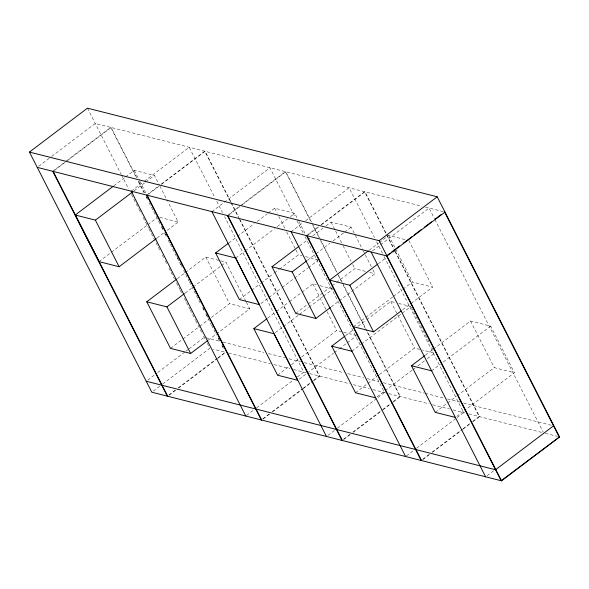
<?xml version="1.0" encoding="UTF-8"?>
<svg xmlns="http://www.w3.org/2000/svg" width="589" height="589" viewBox="0 0 589 589"><rect width="100%" height="100%" fill="white"/><g stroke="black" fill="none" stroke-linecap="round" stroke-linejoin="round"><path stroke-width="0.44" stroke-dasharray="2.94 2.21" d="M38.69 166.267L51.022 156.939M51.744 156.387L95.249 123.454L421.849 206.216M52.752 171.296L65.077 161.968M65.799 161.415L110.754 127.386L136.589 178.077M54.615 170.302L66.94 160.974M67.669 160.422L111.174 127.489L137.001 178.18M113.883 185.778L124.824 177.503M125.553 176.95L134.299 170.324L154.443 175.434L159.442 185.24M131.214 191.182L143.547 181.846M144.268 181.302L189.224 147.272L215.051 197.963M134.034 190.888L144.968 182.605M145.697 182.053L154.443 175.434M146.727 195.114L158.323 186.33M161.224 184.136L204.736 151.196L230.564 201.894M148.59 194.12L158.743 186.433M161.644 184.239L205.149 151.307L230.976 201.998M98.989 261.626L110.651 252.799M111.38 252.247L147.103 225.204M147.832 224.652L156.586 218.026M157.042 238.037L164.338 232.515M167.254 230.306L178.187 222.031L167.777 201.593M211.9 211.628L269.909 167.718L295.325 217.591M227.406 215.559L239.738 206.224M240.459 205.679L285.415 171.642L311.242 222.34M229.276 214.565L241.6 205.23M242.329 204.685L285.834 171.752L311.662 222.443M177.385 278.604L184.674 273.082M185.402 272.53L205.811 257.076L219.83 260.632M228.723 243.014L236.741 236.94M237.47 236.388L254.242 223.695M257.157 221.486L267.362 213.763M268.091 213.211L274.651 208.241L294.802 213.351L298.549 220.706M185.137 293.086L192.426 287.572M193.155 287.02L220.86 266.044M221.589 265.492L225.962 262.186L245.952 301.421M235.747 258.048L244.494 251.429M245.223 250.877L274.386 228.804M277.301 226.596L287.513 218.865M290.429 216.664L294.802 213.351M291.069 231.691L302.672 222.907M305.573 220.713L349.078 187.773L374.494 237.654M306.574 235.615L318.178 226.839M321.079 224.637L364.584 191.705L386.244 234.223M308.445 234.628L318.597 226.942M321.498 224.748L365.003 191.808L393.746 248.227M299.698 245.797L306.987 240.275M307.716 239.723L309.902 238.066M312.818 235.858L323.022 228.134M325.938 225.926L331.047 222.06L351.191 227.17L362.853 250.06M170.508 348.379L182.17 339.551M182.899 338.999L198.935 326.858M199.664 326.306L208.418 319.68M211.333 317.471L229.555 303.674L249.707 308.783L216.899 333.617M239.348 299.543L260.485 283.537M261.214 282.985L273.613 273.605M274.341 273.053L278.715 269.74M279.444 269.188L298.395 254.846L301.899 255.729M147.662 380.141L154.914 374.656M157.815 372.454L185.373 351.596M186.095 351.051L188.274 349.402M188.995 348.857L204.221 337.328M307.451 260.279L315.468 254.212M316.197 253.66L330.046 243.176M332.962 240.967L343.902 232.684M344.631 232.132L351.191 227.17M208.145 340.236L216.17 334.169M260.949 303.549L268.238 298.027M268.967 297.474L281.365 288.095M282.094 287.542L307.605 268.223M308.334 267.671L317.817 260.5M153.258 391.118L161.96 384.529M162.682 383.984L209.817 348.305L207.019 342.813M267.7 318.119L275.718 312.045M276.447 311.493L288.838 302.113M289.567 301.561L301.237 292.733M301.966 292.181L312.899 283.898L316.403 284.789M168.763 395.042L175.294 390.102M178.187 387.908L217.348 358.267M218.07 357.722L225.322 352.229L213.262 349.174M169.183 395.153L175.706 390.212M178.607 388.018L217.039 358.922M217.761 358.377L225.013 352.885M369.038 250.325L378.521 243.154M379.25 242.602L388.725 235.423L407.993 240.312M372.506 250.855L379.758 245.37M380.479 244.818L429.064 208.042L434.476 218.674M295.737 313.363L307.399 304.535M308.128 303.983L331.46 286.32M332.189 285.768L335.833 283.007M336.562 282.462L354.784 268.665L366.174 271.544M275.453 332.601L282.742 327.086M283.471 326.534L298.778 314.946M299.507 314.393L308.261 307.767M308.989 307.215L322.838 296.731M323.567 296.179L332.314 289.56M378.248 263.71L385.545 258.188M393.562 252.121L397.207 249.361M331.195 306.876L338.484 301.362M339.212 300.81L374.935 273.767L372.852 269.681M277.588 375.2L288.522 366.925M291.445 364.716L298.733 359.194M301.649 356.986L336.643 330.495L342.776 332.049M353.415 326.726L392.782 296.922M393.511 296.37L402.265 289.751M402.994 289.199L412.469 282.028L432.613 287.13L410.747 303.688M345.581 335.656L353.599 329.59M357.979 326.277L365.997 320.21M366.726 319.658L390.779 301.443L395.16 302.555M246.511 415.481L253.756 409.988M256.657 407.794L292.917 380.347M297.268 377.056L303.791 372.115L224.637 216.767M299.197 379.206L306.486 373.684M307.215 373.131L333.455 353.267M334.184 352.715L338.565 349.402M339.293 348.85L346.582 343.328M347.311 342.776L356.058 336.157M402.721 309.755L410.018 304.241M351.876 351.25L360.623 344.631M361.351 344.079L401.455 313.723M402.184 313.171L410.931 306.545L398.665 303.438M262.738 418.86L269.269 413.92M272.17 411.726L302.621 388.666M303.342 388.122L312.774 380.987M313.495 380.435L319.297 376.047L238.891 218.247M263.158 418.963L269.681 414.023M272.582 411.829L302.312 389.322M303.033 388.777L313.186 381.09M313.915 380.538L319.717 376.15L239.311 218.35M355.476 392.745L367.138 383.91M367.867 383.365L376.614 376.739M379.53 374.53L414.523 348.04L421.533 349.814M425.317 355.241L432.606 349.719M433.335 349.167L470.515 321.02L490.666 326.129L514.403 372.727L464.831 410.253M377.078 396.743L384.367 391.229M385.096 390.676L412.072 370.253M412.801 369.701L414.987 368.044M417.903 365.843L424.463 360.873M427.378 358.664L434.675 353.15L422.409 350.035M327.918 435.374L336.621 428.792M337.342 428.24L377.225 398.046M377.947 397.501L384.477 392.561L304.903 236.395M431.612 370.827L440.358 364.208M443.274 361.999L490.666 326.129M343.424 439.306L349.947 434.365M352.848 432.171L381.856 410.216M382.578 409.664L390.559 403.627M393.452 401.433L399.983 396.493L365.821 329.442M343.843 439.409L350.367 434.468M353.267 432.274L382.268 410.319M382.997 409.767L392.421 402.633M393.15 402.088L400.395 396.596L366.24 329.553M435.212 412.322L446.874 403.494M447.603 402.942L456.35 396.316M457.079 395.764L494.259 367.617L514.403 372.727M456.814 416.32L464.103 410.805M406.358 455.989L413.611 450.497M416.511 448.303L456.394 418.109M457.116 417.564L463.639 412.624L384.072 256.458M422.593 459.368L429.116 454.428M432.017 452.227L462.475 429.175M463.197 428.63L471.899 422.041M472.621 421.488L479.151 416.548L394.166 249.758M423.005 459.472L429.536 454.531M432.436 452.337L462.166 429.83M462.888 429.285L470.14 423.793M473.041 421.599L479.564 416.659L394.166 249.044M487.066 475.706L494.318 470.213M425.405 207.114L444.57 211.974M159.796 217.37L178.187 222.031M369.678 272.435L374.935 273.767M305.404 256.62L318.546 259.948M319.908 285.672L333.043 289.008M220.706 260.853L225.962 262.186M343.652 332.277L356.787 335.605M206.003 337.777L219.373 341.164M222.936 342.069L263.931 352.458M268.385 353.584L285.312 357.876M288.882 358.782L300.464 361.712M304.027 362.618L344.131 372.778M347.694 373.684L363.737 377.748M367.3 378.653L378.882 381.584M383.336 382.717L424.33 393.099M425.221 393.327L443.937 398.068M447.5 398.974L459.972 402.132M463.536 403.038L551.76 425.391M228.532 353.047L270.41 363.656M273.973 364.562L290.016 368.626M293.58 369.531L306.376 372.771M309.623 373.595L349.719 383.756M353.282 384.654L369.325 388.725M372.889 389.624L385.368 392.789M388.784 393.651L429.028 403.848M432.598 404.753L449.525 409.046M453.088 409.951L464.677 412.882M468.815 413.934L542.204 432.532M545.348 433.327L557.408 436.383M434.896 219.491L543.213 432.076M470.515 321.02L494.259 367.617M408.869 240.533L432.613 287.13M388.725 235.423L412.469 282.028M386.664 235.04L393.746 248.941M411.343 307.362L430.088 344.153M431.759 347.422L433.835 351.508M376.57 241.74L382.408 253.189M390.779 301.443L397.45 314.526M397.862 315.343L414.523 348.04M363.273 250.877L364.937 254.146M365.349 254.963L372.432 268.864M331.047 222.06L335.207 230.24M335.627 231.057L342.71 244.95M343.122 245.768L351.037 261.302M352.708 264.571L354.784 268.665M312.082 223.26L319.577 237.978M319.996 238.795L337.077 272.317M338.741 275.586L342.076 282.131M342.489 282.948L365.821 328.736M312.914 225.609L319.164 237.875M320.828 241.144L337.077 273.031M337.49 273.848L341.657 282.021M343.321 285.297L365.401 328.625M298.969 221.523L305.212 233.789M296.989 220.86L303.239 233.126M274.651 208.241L277.154 213.152M278.818 216.421L285.069 228.679M286.733 231.948L295.479 249.118M295.899 249.935L298.395 254.846M312.899 283.898L326.645 310.882M327.064 311.699L336.643 330.495M231.396 202.815L238.891 217.532M230.976 202.712L238.479 217.429M216.723 201.232L222.554 212.681M246.371 302.238L249.707 308.783M205.811 257.076L229.555 303.674M159.862 186.058L167.357 200.775M134.299 170.324L139.298 180.138M139.711 180.956L146.381 194.039M138.665 181.456L144.504 192.897M146.168 196.174L147.419 198.626M161.585 226.426L162.829 228.878M165.332 233.781L166.584 236.233M176.994 256.671L178.246 259.131M180.742 264.034L181.994 266.486M202.822 307.37L204.074 309.821M206.577 314.725L207.821 317.176M218.239 337.622L219.491 340.074M221.987 344.977L223.238 347.429M138.253 181.346L144.084 192.794M146.168 196.881L147.419 199.332M149.083 202.609L159.913 223.864M161.585 227.133L162.829 229.585M164.5 232.861L166.584 236.947M168.248 240.216L169.912 243.485M170.331 244.302L179.078 261.472M179.498 262.289L181.994 267.2M183.665 270.469L185.329 273.738M185.749 274.555L189.076 281.1M189.496 281.917L201.158 304.808M202.822 308.076L204.074 310.536M205.745 313.804L211.156 324.429M211.576 325.253L216.575 335.06M218.239 338.329L220.323 342.423M221.987 345.691L223.238 348.143M87.459 108.162L121.076 174.145M121.496 174.962L128.579 188.863M131.494 194.591L138.577 208.491M138.997 209.309L141.493 214.212M143.156 217.481L148.575 228.112M148.995 228.93L160.657 251.82M162.321 255.096L163.573 257.548M165.237 260.817L167.32 264.903M168.991 268.172L170.655 271.448M171.068 272.265L174.403 278.803M176.486 282.889L179.822 289.435M180.234 290.252L181.905 293.521M184.401 298.424L186.065 301.701M186.485 302.518L189.82 309.056M190.232 309.873L195.231 319.687M195.651 320.504L201.902 332.77M203.566 336.039L204.817 338.491"/><path stroke-width="0.88" d="M29.45 152.072L87.459 108.162L437.193 196.785L559.55 436.928L501.541 480.838L151.807 392.215L29.45 152.072L379.183 240.695L501.541 480.838M156.313 238.589L119.133 266.736L98.989 261.626L75.245 215.029L113.154 186.33M75.245 215.029L95.389 220.131L132.569 191.992M207.416 340.788L190.652 353.481L170.508 348.379L146.764 301.782L176.656 279.157M215.603 252.946L235.747 258.048L259.491 304.653L239.348 299.543L215.603 252.946L227.995 243.566M146.764 301.782L166.908 306.884L184.409 293.639M330.466 307.429L315.881 318.472L295.737 313.363L271.993 266.765L298.969 246.349M271.993 266.765L292.137 271.868L306.722 260.831M253.844 328.603L273.995 333.705L297.732 380.31L277.588 375.2L253.844 328.603L266.972 318.671M379.183 240.695L437.193 196.785M368.309 250.877L329.671 280.128L349.822 285.231L373.566 331.835L401.264 310.859M390.183 253.145L386.561 255.884L501.129 480.734L559.55 436.928M391.633 252.04L399.614 246.003M403.237 243.264L411.939 236.675M414.111 235.026L421.363 229.541M424.264 227.339L431.516 221.854M435.146 219.108L440.94 214.72M349.822 285.231L377.52 264.262M375.62 397.847L355.476 392.745L331.732 346.148L344.852 336.209M455.356 417.424L435.212 412.322L411.468 365.725L424.588 355.793M553.542 425.847L495.533 469.757L146.212 381.238M37.24 167.364L386.98 255.994L444.982 212.077L444.57 211.974L559.13 436.817M353.415 326.726L373.566 331.835M411.468 365.725L431.612 370.827M331.732 346.148L351.876 351.25M371.055 251.959L485.616 476.803M306.994 235.725L421.555 460.569M306.574 235.615L421.142 460.465M291.069 231.691L405.637 456.534M292.137 271.868L315.881 318.472M227.825 215.662L342.393 440.506M227.406 215.559L341.973 440.403M211.9 211.628L326.468 436.471M147.14 195.217L261.707 420.06M146.727 195.114L261.288 419.957M131.214 191.182L245.782 416.025M166.908 306.884L190.652 353.481M95.389 220.131L119.133 266.736M53.165 171.406L167.732 396.25M52.752 171.296L167.313 396.147"/></g></svg>
